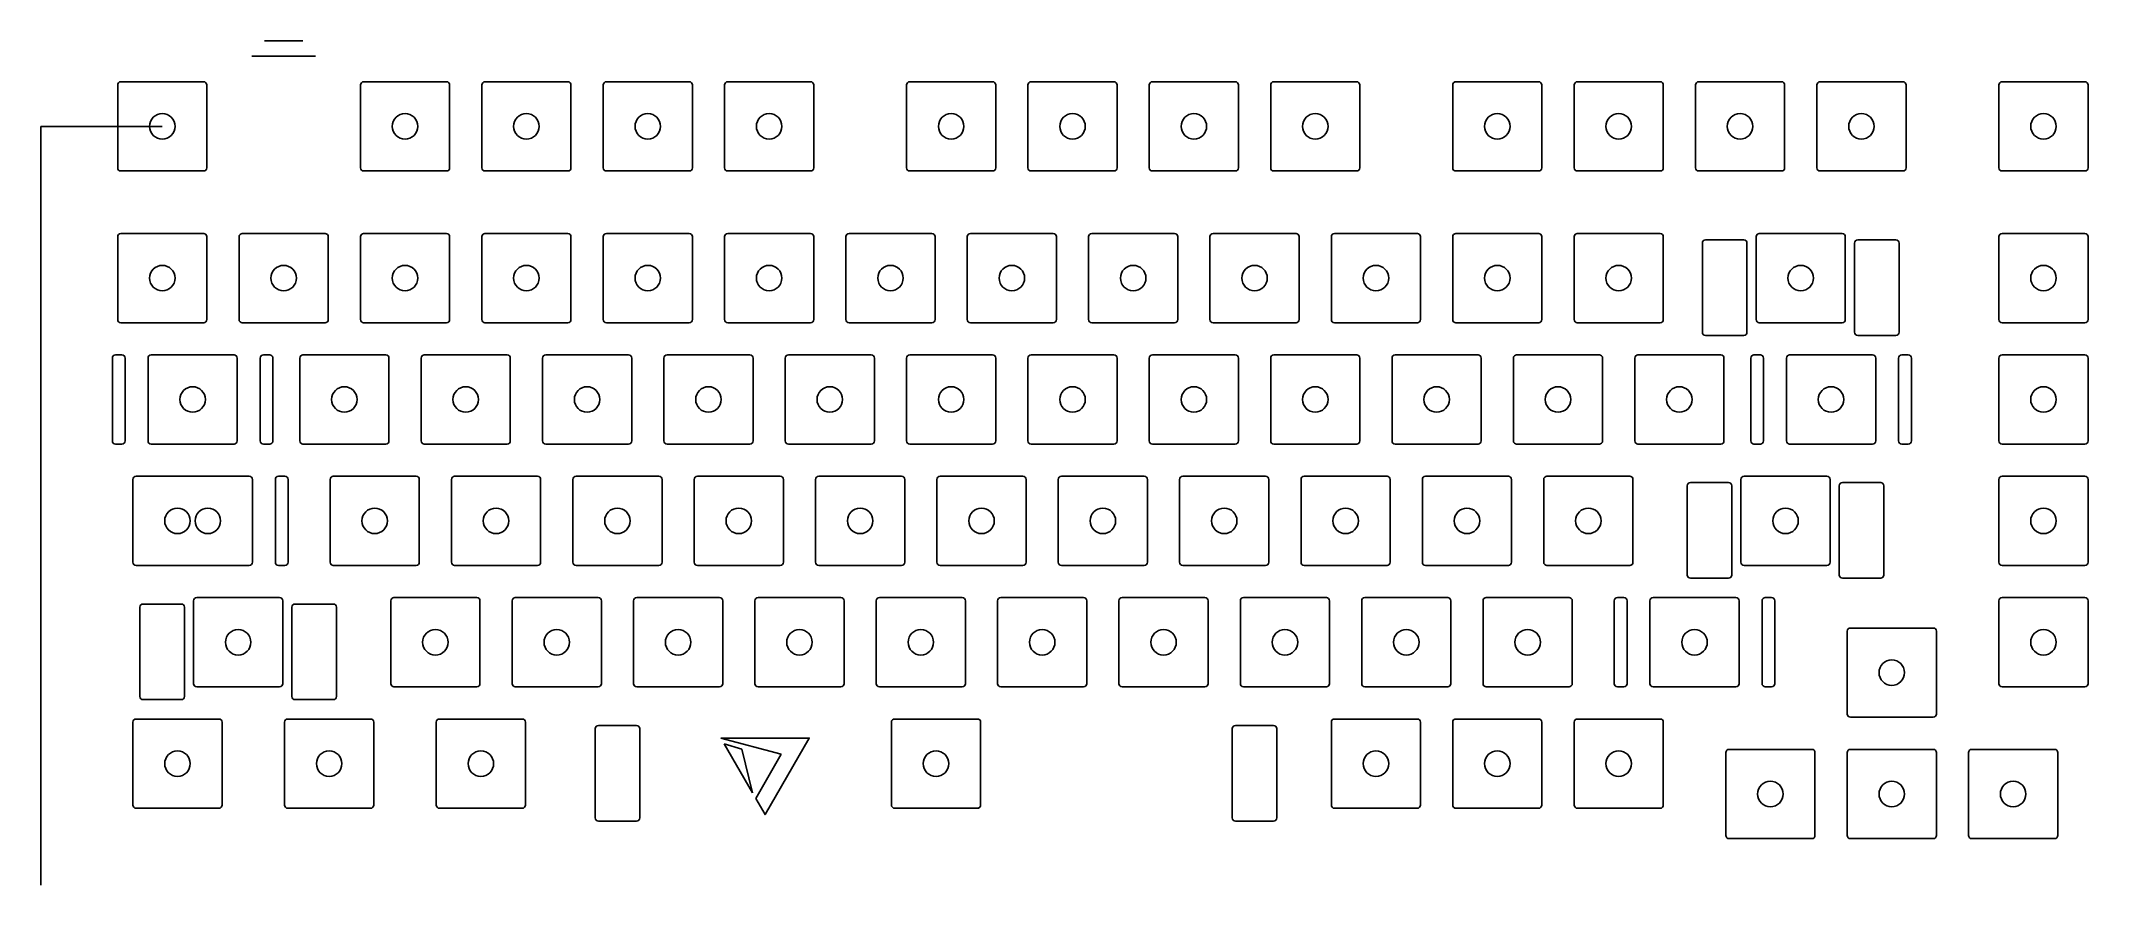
# Model space of a CAD drawing. Header units: millimetres. Extents: x 0 to 321, y 0 to 132.
import ezdxf

# ---------------------------------------------------------------- set-up
doc = ezdxf.new("R2010")
doc.units = ezdxf.units.MM

msp = doc.modelspace()

# ---------------------------------------------------------------- linework, layer by layer
for p, q in [((41.1, 132.4625), (35.1, 132.4625)), ((38.1, 132.4625), (41.1, 132.4625)), ((33.1, 130.0625), (43.1, 130.0625)), ((12.05, 125.5625), (12.05, 112.5625)), ((12.55, 126.0625), (25.55, 126.0625)), ((26.05, 125.5625), (26.05, 112.5625)), ((50.15, 125.5625), (50.15, 112.5625)), ((50.65, 126.0625), (63.65, 126.0625)), ((64.15, 125.5625), (64.15, 112.5625)), ((69.2, 125.5625), (69.2, 112.5625)), ((69.7, 126.0625), (82.7, 126.0625)), ((83.2, 125.5625), (83.2, 112.5625)), ((88.25, 125.5625), (88.25, 112.5625)), ((88.75, 126.0625), (101.75, 126.0625)), ((102.25, 125.5625), (102.25, 112.5625)), ((107.3, 125.5625), (107.3, 112.5625)), ((107.8, 126.0625), (120.8, 126.0625)), ((121.3, 125.5625), (121.3, 112.5625)), ((135.875, 125.5625), (135.875, 112.5625)), ((136.375, 126.0625), (149.375, 126.0625)), ((149.875, 125.5625), (149.875, 112.5625)), ((154.925, 125.5625), (154.925, 112.5625)), ((155.425, 126.0625), (168.425, 126.0625)), ((168.925, 125.5625), (168.925, 112.5625)), ((173.975, 125.5625), (173.975, 112.5625)), ((174.475, 126.0625), (187.475, 126.0625)), ((187.975, 125.5625), (187.975, 112.5625)), ((193.025, 125.5625), (193.025, 112.5625)), ((193.525, 126.0625), (206.525, 126.0625)), ((207.025, 125.5625), (207.025, 112.5625)), ((221.6, 125.5625), (221.6, 112.5625)), ((222.1, 126.0625), (235.1, 126.0625)), ((235.6, 125.5625), (235.6, 112.5625)), ((240.65, 125.5625), (240.65, 112.5625)), ((241.15, 126.0625), (254.15, 126.0625)), ((254.65, 125.5625), (254.65, 112.5625)), ((259.7, 125.5625), (259.7, 112.5625)), ((260.2, 126.0625), (273.2, 126.0625)), ((273.7, 125.5625), (273.7, 112.5625)), ((278.75, 125.5625), (278.75, 112.5625)), ((279.25, 126.0625), (292.25, 126.0625)), ((292.75, 125.5625), (292.75, 112.5625)), ((307.325, 125.5625), (307.325, 112.5625)), ((307.825, 126.0625), (320.825, 126.0625)), ((321.325, 125.5625), (321.325, 112.5625)), ((0, 0), (0, 119.0625)), ((0, 119.0625), (19.05, 119.0625)), ((12.55, 112.0625), (25.55, 112.0625)), ((50.65, 112.0625), (63.65, 112.0625)), ((69.7, 112.0625), (82.7, 112.0625)), ((88.75, 112.0625), (101.75, 112.0625)), ((107.8, 112.0625), (120.8, 112.0625)), ((136.375, 112.0625), (149.375, 112.0625)), ((155.425, 112.0625), (168.425, 112.0625)), ((174.475, 112.0625), (187.475, 112.0625)), ((193.525, 112.0625), (206.525, 112.0625)), ((222.1, 112.0625), (235.1, 112.0625)), ((241.15, 112.0625), (254.15, 112.0625)), ((260.2, 112.0625), (273.2, 112.0625)), ((279.25, 112.0625), (292.25, 112.0625)), ((307.825, 112.0625), (320.825, 112.0625)), ((12.05, 101.75), (12.05, 88.75)), ((12.55, 102.25), (25.55, 102.25)), ((26.05, 101.75), (26.05, 88.75)), ((31.1, 101.75), (31.1, 88.75)), ((31.6, 102.25), (44.6, 102.25)), ((45.1, 101.75), (45.1, 88.75)), ((50.15, 101.75), (50.15, 88.75)), ((50.65, 102.25), (63.65, 102.25)), ((64.15, 101.75), (64.15, 88.75)), ((69.2, 101.75), (69.2, 88.75)), ((69.7, 102.25), (82.7, 102.25)), ((83.2, 101.75), (83.2, 88.75)), ((88.25, 101.75), (88.25, 88.75)), ((88.75, 102.25), (101.75, 102.25)), ((102.25, 101.75), (102.25, 88.75)), ((107.3, 101.75), (107.3, 88.75)), ((107.8, 102.25), (120.8, 102.25)), ((121.3, 101.75), (121.3, 88.75)), ((126.35, 101.75), (126.35, 88.75)), ((126.85, 102.25), (139.85, 102.25)), ((140.35, 101.75), (140.35, 88.75)), ((145.4, 101.75), (145.4, 88.75)), ((145.9, 102.25), (158.9, 102.25)), ((159.4, 101.75), (159.4, 88.75)), ((164.45, 101.75), (164.45, 88.75)), ((164.95, 102.25), (177.95, 102.25)), ((178.45, 101.75), (178.45, 88.75)), ((183.5, 101.75), (183.5, 88.75)), ((184, 102.25), (197, 102.25)), ((197.5, 101.75), (197.5, 88.75)), ((202.55, 101.75), (202.55, 88.75)), ((203.05, 102.25), (216.05, 102.25)), ((216.55, 101.75), (216.55, 88.75)), ((221.6, 101.75), (221.6, 88.75)), ((222.1, 102.25), (235.1, 102.25)), ((235.6, 101.75), (235.6, 88.75)), ((240.65, 101.75), (240.65, 88.75)), ((241.15, 102.25), (254.15, 102.25)), ((254.65, 101.75), (254.65, 88.75)), ((260.787, 100.75), (260.787, 86.75)), ((261.287, 101.25), (267.287, 101.25)), ((267.787, 100.75), (267.787, 86.75)), ((269.225, 101.75), (269.225, 88.75)), ((269.725, 102.25), (282.725, 102.25)), ((283.225, 101.75), (283.225, 88.75)), ((284.663, 100.75), (284.663, 86.75)), ((285.163, 101.25), (291.163, 101.25)), ((291.663, 100.75), (291.663, 86.75)), ((307.325, 101.75), (307.325, 88.75)), ((307.825, 102.25), (320.825, 102.25)), ((321.325, 101.75), (321.325, 88.75)), ((12.55, 88.25), (25.55, 88.25)), ((31.6, 88.25), (44.6, 88.25)), ((50.65, 88.25), (63.65, 88.25)), ((69.7, 88.25), (82.7, 88.25)), ((88.75, 88.25), (101.75, 88.25)), ((107.8, 88.25), (120.8, 88.25)), ((126.85, 88.25), (139.85, 88.25)), ((145.9, 88.25), (158.9, 88.25)), ((164.95, 88.25), (177.95, 88.25)), ((184, 88.25), (197, 88.25)), ((203.05, 88.25), (216.05, 88.25)), ((222.1, 88.25), (235.1, 88.25)), ((241.15, 88.25), (254.15, 88.25)), ((269.725, 88.25), (282.725, 88.25)), ((307.825, 88.25), (320.825, 88.25)), ((261.287, 86.25), (267.287, 86.25)), ((285.163, 86.25), (291.163, 86.25)), ((11.2125, 82.7), (11.2125, 69.7)), ((11.7125, 83.2), (12.7125, 83.2)), ((13.2125, 82.7), (13.2125, 69.7)), ((16.8125, 82.7), (16.8125, 69.7)), ((17.3125, 83.2), (30.3125, 83.2)), ((30.8125, 82.7), (30.8125, 69.7)), ((34.4125, 82.7), (34.4125, 69.7)), ((34.9125, 83.2), (35.9125, 83.2)), ((36.4125, 82.7), (36.4125, 69.7)), ((40.625, 82.7), (40.625, 69.7)), ((41.125, 83.2), (54.125, 83.2)), ((54.625, 82.7), (54.625, 69.7)), ((59.675, 82.7), (59.675, 69.7)), ((60.175, 83.2), (73.175, 83.2)), ((73.675, 82.7), (73.675, 69.7)), ((78.725, 82.7), (78.725, 69.7)), ((79.225, 83.2), (92.225, 83.2)), ((92.725, 82.7), (92.725, 69.7)), ((97.775, 82.7), (97.775, 69.7)), ((98.275, 83.2), (111.275, 83.2)), ((111.775, 82.7), (111.775, 69.7)), ((116.825, 82.7), (116.825, 69.7)), ((117.325, 83.2), (130.325, 83.2)), ((130.825, 82.7), (130.825, 69.7)), ((135.875, 82.7), (135.875, 69.7)), ((136.375, 83.2), (149.375, 83.2)), ((149.875, 82.7), (149.875, 69.7)), ((154.925, 82.7), (154.925, 69.7)), ((155.425, 83.2), (168.425, 83.2)), ((168.925, 82.7), (168.925, 69.7)), ((173.975, 82.7), (173.975, 69.7)), ((174.475, 83.2), (187.475, 83.2)), ((187.975, 82.7), (187.975, 69.7)), ((193.025, 82.7), (193.025, 69.7)), ((193.525, 83.2), (206.525, 83.2)), ((207.025, 82.7), (207.025, 69.7)), ((212.075, 82.7), (212.075, 69.7)), ((212.575, 83.2), (225.575, 83.2)), ((226.075, 82.7), (226.075, 69.7)), ((231.125, 82.7), (231.125, 69.7)), ((231.625, 83.2), (244.625, 83.2)), ((245.125, 82.7), (245.125, 69.7)), ((250.175, 82.7), (250.175, 69.7)), ((250.675, 83.2), (263.675, 83.2)), ((264.175, 82.7), (264.175, 69.7)), ((268.3875, 82.7), (268.3875, 69.7)), ((268.8875, 83.2), (269.8875, 83.2)), ((270.3875, 82.7), (270.3875, 69.7)), ((273.9875, 82.7), (273.9875, 69.7)), ((274.4875, 83.2), (287.4875, 83.2)), ((287.9875, 82.7), (287.9875, 69.7)), ((291.5875, 82.7), (291.5875, 69.7)), ((292.0875, 83.2), (293.0875, 83.2)), ((293.5875, 82.7), (293.5875, 69.7)), ((307.325, 82.7), (307.325, 69.7)), ((307.825, 83.2), (320.825, 83.2)), ((321.325, 82.7), (321.325, 69.7)), ((11.7125, 69.2), (12.7125, 69.2)), ((17.3125, 69.2), (30.3125, 69.2)), ((34.9125, 69.2), (35.9125, 69.2)), ((41.125, 69.2), (54.125, 69.2)), ((60.175, 69.2), (73.175, 69.2)), ((79.225, 69.2), (92.225, 69.2)), ((98.275, 69.2), (111.275, 69.2)), ((117.325, 69.2), (130.325, 69.2)), ((136.375, 69.2), (149.375, 69.2)), ((155.425, 69.2), (168.425, 69.2)), ((174.475, 69.2), (187.475, 69.2)), ((193.525, 69.2), (206.525, 69.2)), ((212.575, 69.2), (225.575, 69.2)), ((231.625, 69.2), (244.625, 69.2)), ((250.675, 69.2), (263.675, 69.2)), ((268.8875, 69.2), (269.8875, 69.2)), ((274.4875, 69.2), (287.4875, 69.2)), ((292.0875, 69.2), (293.0875, 69.2)), ((307.825, 69.2), (320.825, 69.2)), ((14.43125, 63.65), (14.43125, 50.65)), ((14.93125, 64.15), (32.69375, 64.15)), ((33.19375, 63.65), (33.19375, 50.65)), ((36.79375, 63.65), (36.79375, 50.65)), ((37.29375, 64.15), (38.29375, 64.15)), ((38.79375, 63.65), (38.79375, 50.65)), ((45.3875, 63.65), (45.3875, 50.65)), ((45.8875, 64.15), (58.8875, 64.15)), ((59.3875, 63.65), (59.3875, 50.65)), ((64.4375, 63.65), (64.4375, 50.65)), ((64.9375, 64.15), (77.9375, 64.15)), ((78.4375, 63.65), (78.4375, 50.65)), ((83.4875, 63.65), (83.4875, 50.65)), ((83.9875, 64.15), (96.9875, 64.15)), ((97.4875, 63.65), (97.4875, 50.65)), ((102.5375, 63.65), (102.5375, 50.65)), ((103.0375, 64.15), (116.0375, 64.15)), ((116.5375, 63.65), (116.5375, 50.65)), ((121.5875, 63.65), (121.5875, 50.65)), ((122.0875, 64.15), (135.0875, 64.15)), ((135.5875, 63.65), (135.5875, 50.65)), ((140.6375, 63.65), (140.6375, 50.65)), ((141.1375, 64.15), (154.1375, 64.15)), ((154.6375, 63.65), (154.6375, 50.65)), ((159.6875, 63.65), (159.6875, 50.65)), ((160.1875, 64.15), (173.1875, 64.15)), ((173.6875, 63.65), (173.6875, 50.65)), ((178.7375, 63.65), (178.7375, 50.65)), ((179.2375, 64.15), (192.2375, 64.15)), ((192.7375, 63.65), (192.7375, 50.65)), ((197.7875, 63.65), (197.7875, 50.65)), ((198.2875, 64.15), (211.2875, 64.15)), ((211.7875, 63.65), (211.7875, 50.65)), ((216.8375, 63.65), (216.8375, 50.65)), ((217.3375, 64.15), (230.3375, 64.15)), ((230.8375, 63.65), (230.8375, 50.65)), ((235.8875, 63.65), (235.8875, 50.65)), ((236.3875, 64.15), (249.3875, 64.15)), ((249.8875, 63.65), (249.8875, 50.65)), ((258.40575, 62.65), (258.40575, 48.65)), ((258.90575, 63.15), (264.90575, 63.15)), ((265.40575, 62.65), (265.40575, 48.65)), ((266.84375, 63.65), (266.84375, 50.65)), ((267.34375, 64.15), (280.34375, 64.15)), ((280.84375, 63.65), (280.84375, 50.65)), ((282.28175, 62.65), (282.28175, 48.65)), ((282.78175, 63.15), (288.78175, 63.15)), ((289.28175, 62.65), (289.28175, 48.65)), ((307.325, 63.65), (307.325, 50.65)), ((307.825, 64.15), (320.825, 64.15)), ((321.325, 63.65), (321.325, 50.65)), ((32.69375, 50.15), (14.93125, 50.15)), ((37.29375, 50.15), (38.29375, 50.15)), ((45.8875, 50.15), (58.8875, 50.15)), ((64.9375, 50.15), (77.9375, 50.15)), ((83.9875, 50.15), (96.9875, 50.15)), ((103.0375, 50.15), (116.0375, 50.15)), ((122.0875, 50.15), (135.0875, 50.15)), ((141.1375, 50.15), (154.1375, 50.15)), ((160.1875, 50.15), (173.1875, 50.15)), ((179.2375, 50.15), (192.2375, 50.15)), ((198.2875, 50.15), (211.2875, 50.15)), ((217.3375, 50.15), (230.3375, 50.15)), ((236.3875, 50.15), (249.3875, 50.15)), ((267.34375, 50.15), (280.34375, 50.15)), ((307.825, 50.15), (320.825, 50.15)), ((24.45625, 45.1), (37.45625, 45.1)), ((55.4125, 45.1), (68.4125, 45.1)), ((74.4625, 45.1), (87.4625, 45.1)), ((93.5125, 45.1), (106.5125, 45.1)), ((112.5625, 45.1), (125.5625, 45.1)), ((131.6125, 45.1), (144.6125, 45.1)), ((150.6625, 45.1), (163.6625, 45.1)), ((169.7125, 45.1), (182.7125, 45.1)), ((188.7625, 45.1), (201.7625, 45.1)), ((207.8125, 45.1), (220.8125, 45.1)), ((226.8625, 45.1), (239.8625, 45.1)), ((247.45625, 45.1), (248.45625, 45.1)), ((253.05625, 45.1), (266.05625, 45.1)), ((258.90575, 48.15), (264.90575, 48.15)), ((270.65625, 45.1), (271.65625, 45.1)), ((282.78175, 48.15), (288.78175, 48.15)), ((307.825, 45.1), (320.825, 45.1)), ((15.51825, 43.6), (15.51825, 29.6)), ((16.01825, 44.1), (22.01825, 44.1)), ((22.51825, 43.6), (22.51825, 29.6)), ((23.95625, 44.6), (23.95625, 31.6)), ((37.95625, 44.6), (37.95625, 31.6)), ((39.39425, 43.6), (39.39425, 29.6)), ((39.89425, 44.1), (45.89425, 44.1)), ((46.39425, 43.6), (46.39425, 29.6)), ((54.9125, 44.6), (54.9125, 31.6)), ((68.9125, 44.6), (68.9125, 31.6)), ((73.9625, 44.6), (73.9625, 31.6)), ((87.9625, 44.6), (87.9625, 31.6)), ((93.0125, 44.6), (93.0125, 31.6)), ((107.0125, 44.6), (107.0125, 31.6)), ((112.0625, 44.6), (112.0625, 31.6)), ((126.0625, 44.6), (126.0625, 31.6)), ((131.1125, 44.6), (131.1125, 31.6)), ((145.1125, 44.6), (145.1125, 31.6)), ((150.1625, 44.6), (150.1625, 31.6)), ((164.1625, 44.6), (164.1625, 31.6)), ((169.2125, 44.6), (169.2125, 31.6)), ((183.2125, 44.6), (183.2125, 31.6)), ((188.2625, 44.6), (188.2625, 31.6)), ((202.2625, 44.6), (202.2625, 31.6)), ((207.3125, 44.6), (207.3125, 31.6)), ((221.3125, 44.6), (221.3125, 31.6)), ((226.3625, 44.6), (226.3625, 31.6)), ((240.3625, 44.6), (240.3625, 31.6)), ((246.95625, 44.6), (246.95625, 31.6)), ((248.95625, 44.6), (248.95625, 31.6)), ((252.55625, 44.6), (252.55625, 31.6)), ((266.55625, 44.6), (266.55625, 31.6)), ((270.15625, 44.6), (270.15625, 31.6)), ((272.15625, 44.6), (272.15625, 31.6)), ((307.325, 44.6), (307.325, 31.6)), ((321.325, 44.6), (321.325, 31.6)), ((283.5125, 39.8375), (283.5125, 26.8375)), ((284.0125, 40.3375), (297.0125, 40.3375)), ((297.5125, 39.8375), (297.5125, 26.8375)), ((16.01825, 29.1), (22.01825, 29.1)), ((24.45625, 31.1), (37.45625, 31.1)), ((39.89425, 29.1), (45.89425, 29.1)), ((55.4125, 31.1), (68.4125, 31.1)), ((74.4625, 31.1), (87.4625, 31.1)), ((93.5125, 31.1), (106.5125, 31.1)), ((112.5625, 31.1), (125.5625, 31.1)), ((131.6125, 31.1), (144.6125, 31.1)), ((150.6625, 31.1), (163.6625, 31.1)), ((169.7125, 31.1), (182.7125, 31.1)), ((188.7625, 31.1), (201.7625, 31.1)), ((207.8125, 31.1), (220.8125, 31.1)), ((226.8625, 31.1), (239.8625, 31.1)), ((247.45625, 31.1), (248.45625, 31.1)), ((253.05625, 31.1), (266.05625, 31.1)), ((270.65625, 31.1), (271.65625, 31.1)), ((307.825, 31.1), (320.825, 31.1)), ((14.93125, 26.05), (27.93125, 26.05)), ((38.74375, 26.05), (51.74375, 26.05)), ((62.55625, 26.05), (75.55625, 26.05)), ((133.99375, 26.05), (146.99375, 26.05)), ((203.05, 26.05), (216.05, 26.05)), ((222.1, 26.05), (235.1, 26.05)), ((241.15, 26.05), (254.15, 26.05)), ((284.0125, 26.3375), (297.0125, 26.3375)), ((14.43125, 25.55), (14.43125, 12.55)), ((28.43125, 25.55), (28.43125, 12.55)), ((38.24375, 25.55), (38.24375, 12.55)), ((52.24375, 25.55), (52.24375, 12.55)), ((62.05625, 25.55), (62.05625, 12.55)), ((76.05625, 25.55), (76.05625, 12.55)), ((86.99375, 24.55), (86.99375, 10.55)), ((87.49375, 25.05), (93.49375, 25.05)), ((93.99375, 24.55), (93.99375, 10.55)), ((106.73261, 23.05), (116.19671, 20.5141)), ((133.49375, 25.55), (133.49375, 12.55)), ((147.49375, 25.55), (147.49375, 12.55)), ((186.99375, 24.55), (186.99375, 10.55)), ((187.49375, 25.05), (193.49375, 25.05)), ((193.99375, 24.55), (193.99375, 10.55)), ((202.55, 25.55), (202.55, 12.55)), ((216.55, 25.55), (216.55, 12.55)), ((221.6, 25.55), (221.6, 12.55)), ((235.6, 25.55), (235.6, 12.55)), ((240.65, 25.55), (240.65, 12.55)), ((254.65, 25.55), (254.65, 12.55)), ((107.23261, 22.18397), (110.03762, 21.34358)), ((110.03762, 21.34358), (111.69671, 14.45192)), ((116.19671, 20.5141), (112.19671, 13.5859)), ((264.4625, 20.7875), (264.4625, 7.7875)), ((264.9625, 21.2875), (277.9625, 21.2875)), ((278.4625, 20.7875), (278.4625, 7.7875)), ((283.5125, 20.7875), (283.5125, 7.7875)), ((284.0125, 21.2875), (297.0125, 21.2875)), ((297.5125, 20.7875), (297.5125, 7.7875)), ((302.5625, 20.7875), (302.5625, 7.7875)), ((303.0625, 21.2875), (316.0625, 21.2875)), ((316.5625, 20.7875), (316.5625, 7.7875)), ((14.93125, 12.05), (27.93125, 12.05)), ((38.74375, 12.05), (51.74375, 12.05)), ((62.55625, 12.05), (75.55625, 12.05)), ((87.49375, 10.05), (93.49375, 10.05)), ((133.99375, 12.05), (146.99375, 12.05)), ((187.49375, 10.05), (193.49375, 10.05)), ((203.05, 12.05), (216.05, 12.05)), ((222.1, 12.05), (235.1, 12.05)), ((241.15, 12.05), (254.15, 12.05)), ((264.9625, 7.2875), (277.9625, 7.2875)), ((284.0125, 7.2875), (297.0125, 7.2875)), ((303.0625, 7.2875), (316.0625, 7.2875))]:
    msp.add_line(p, q)
for points in [[(112.19671, 13.5859), (113.66081, 11.05), (120.58901, 23.05), (106.73261, 23.05)], [(107.23261, 22.18397), (111.69671, 14.45192)]]:
    msp.add_lwpolyline(points)
for centre in [(19.05, 119.0625), (57.15, 119.0625), (76.2, 119.0625), (95.25, 119.0625), (114.3, 119.0625), (142.875, 119.0625), (161.925, 119.0625), (180.975, 119.0625), (200.025, 119.0625), (228.6, 119.0625), (247.65, 119.0625), (266.7, 119.0625), (285.75, 119.0625), (314.325, 119.0625), (19.05, 95.25), (38.1, 95.25), (57.15, 95.25), (76.2, 95.25), (95.25, 95.25), (114.3, 95.25), (133.35, 95.25), (152.4, 95.25), (171.45, 95.25), (190.5, 95.25), (209.55, 95.25), (228.6, 95.25), (247.65, 95.25), (276.225, 95.25), (314.325, 95.25), (23.8125, 76.2), (47.625, 76.2), (66.675, 76.2), (85.725, 76.2), (104.775, 76.2), (123.825, 76.2), (142.875, 76.2), (161.925, 76.2), (180.975, 76.2), (200.025, 76.2), (219.075, 76.2), (238.125, 76.2), (257.175, 76.2), (280.9875, 76.2), (314.325, 76.2), (21.43125, 57.15), (26.19375, 57.15), (52.3875, 57.15), (71.4375, 57.15), (90.4875, 57.15), (109.5375, 57.15), (128.5875, 57.15), (147.6375, 57.15), (166.6875, 57.15), (185.7375, 57.15), (204.7875, 57.15), (223.8375, 57.15), (242.8875, 57.15), (273.84375, 57.15), (314.325, 57.15), (30.95625, 38.1), (61.9125, 38.1), (80.9625, 38.1), (100.0125, 38.1), (119.0625, 38.1), (138.1125, 38.1), (157.1625, 38.1), (176.2125, 38.1), (195.2625, 38.1), (214.3125, 38.1), (233.3625, 38.1), (259.55625, 38.1), (314.325, 38.1), (290.5125, 33.3375), (21.43125, 19.05), (45.24375, 19.05), (69.05625, 19.05), (140.49375, 19.05), (209.55, 19.05), (228.6, 19.05), (247.65, 19.05), (271.4625, 14.2875), (290.5125, 14.2875), (309.5625, 14.2875)]:
    msp.add_circle(centre, 2)
for centre, start, end in [((12.55, 125.5625), 90, 180), ((25.55, 125.5625), 0, 90), ((50.65, 125.5625), 90, 180), ((63.65, 125.5625), 0, 90), ((69.7, 125.5625), 90, 180), ((82.7, 125.5625), 0, 90), ((88.75, 125.5625), 90, 180), ((101.75, 125.5625), 0, 90), ((107.8, 125.5625), 90, 180), ((120.8, 125.5625), 0, 90), ((136.375, 125.5625), 90, 180), ((149.375, 125.5625), 0, 90), ((155.425, 125.5625), 90, 180), ((168.425, 125.5625), 0, 90), ((174.475, 125.5625), 90, 180), ((187.475, 125.5625), 0, 90), ((193.525, 125.5625), 90, 180), ((206.525, 125.5625), 0, 90), ((222.1, 125.5625), 90, 180), ((235.1, 125.5625), 0, 90), ((241.15, 125.5625), 90, 180), ((254.15, 125.5625), 0, 90), ((260.2, 125.5625), 90, 180), ((273.2, 125.5625), 0, 90), ((279.25, 125.5625), 90, 180), ((292.25, 125.5625), 0, 90), ((307.825, 125.5625), 90, 180), ((320.825, 125.5625), 0, 90), ((12.55, 112.5625), 180, 270), ((25.55, 112.5625), 270, 0), ((50.65, 112.5625), 180, 270), ((63.65, 112.5625), 270, 0), ((69.7, 112.5625), 180, 270), ((82.7, 112.5625), 270, 0), ((88.75, 112.5625), 180, 270), ((101.75, 112.5625), 270, 0), ((107.8, 112.5625), 180, 270), ((120.8, 112.5625), 270, 0), ((136.375, 112.5625), 180, 270), ((149.375, 112.5625), 270, 0), ((155.425, 112.5625), 180, 270), ((168.425, 112.5625), 270, 0), ((174.475, 112.5625), 180, 270), ((187.475, 112.5625), 270, 0), ((193.525, 112.5625), 180, 270), ((206.525, 112.5625), 270, 0), ((222.1, 112.5625), 180, 270), ((235.1, 112.5625), 270, 0), ((241.15, 112.5625), 180, 270), ((254.15, 112.5625), 270, 0), ((260.2, 112.5625), 180, 270), ((273.2, 112.5625), 270, 0), ((279.25, 112.5625), 180, 270), ((292.25, 112.5625), 270, 0), ((307.825, 112.5625), 180, 270), ((320.825, 112.5625), 270, 0), ((12.55, 101.75), 90, 180), ((25.55, 101.75), 0, 90), ((31.6, 101.75), 90, 180), ((44.6, 101.75), 0, 90), ((50.65, 101.75), 90, 180), ((63.65, 101.75), 0, 90), ((69.7, 101.75), 90, 180), ((82.7, 101.75), 0, 90), ((88.75, 101.75), 90, 180), ((101.75, 101.75), 0, 90), ((107.8, 101.75), 90, 180), ((120.8, 101.75), 0, 90), ((126.85, 101.75), 90, 180), ((139.85, 101.75), 0, 90), ((145.9, 101.75), 90, 180), ((158.9, 101.75), 0, 90), ((164.95, 101.75), 90, 180), ((177.95, 101.75), 0, 90), ((184, 101.75), 90, 180), ((197, 101.75), 0, 90), ((203.05, 101.75), 90, 180), ((216.05, 101.75), 0, 90), ((222.1, 101.75), 90, 180), ((235.1, 101.75), 0, 90), ((241.15, 101.75), 90, 180), ((254.15, 101.75), 0, 90), ((261.287, 100.75), 90, 180), ((267.287, 100.75), 0, 90), ((269.725, 101.75), 90, 180), ((282.725, 101.75), 0, 90), ((285.163, 100.75), 90, 180), ((291.163, 100.75), 0, 90), ((307.825, 101.75), 90, 180), ((320.825, 101.75), 0, 90), ((12.55, 88.75), 180, 270), ((25.55, 88.75), 270, 0), ((31.6, 88.75), 180, 270), ((44.6, 88.75), 270, 0), ((50.65, 88.75), 180, 270), ((63.65, 88.75), 270, 0), ((69.7, 88.75), 180, 270), ((82.7, 88.75), 270, 0), ((88.75, 88.75), 180, 270), ((101.75, 88.75), 270, 0), ((107.8, 88.75), 180, 270), ((120.8, 88.75), 270, 0), ((126.85, 88.75), 180, 270), ((139.85, 88.75), 270, 0), ((145.9, 88.75), 180, 270), ((158.9, 88.75), 270, 0), ((164.95, 88.75), 180, 270), ((177.95, 88.75), 270, 0), ((184, 88.75), 180, 270), ((197, 88.75), 270, 0), ((203.05, 88.75), 180, 270), ((216.05, 88.75), 270, 0), ((222.1, 88.75), 180, 270), ((235.1, 88.75), 270, 0), ((241.15, 88.75), 180, 270), ((254.15, 88.75), 270, 0), ((269.725, 88.75), 180, 270), ((282.725, 88.75), 270, 0), ((307.825, 88.75), 180, 270), ((320.825, 88.75), 270, 0), ((261.287, 86.75), 180, 270), ((267.287, 86.75), 270, 0), ((285.163, 86.75), 180, 270), ((291.163, 86.75), 270, 0), ((11.7125, 82.7), 90, 180), ((12.7125, 82.7), 0, 90), ((17.3125, 82.7), 90, 180), ((30.3125, 82.7), 0, 90), ((34.9125, 82.7), 90, 180), ((35.9125, 82.7), 0, 90), ((41.125, 82.7), 90, 180), ((54.125, 82.7), 0, 90), ((60.175, 82.7), 90, 180), ((73.175, 82.7), 0, 90), ((79.225, 82.7), 90, 180), ((92.225, 82.7), 0, 90), ((98.275, 82.7), 90, 180), ((111.275, 82.7), 0, 90), ((117.325, 82.7), 90, 180), ((130.325, 82.7), 0, 90), ((136.375, 82.7), 90, 180), ((149.375, 82.7), 0, 90), ((155.425, 82.7), 90, 180), ((168.425, 82.7), 0, 90), ((174.475, 82.7), 90, 180), ((187.475, 82.7), 0, 90), ((193.525, 82.7), 90, 180), ((206.525, 82.7), 0, 90), ((212.575, 82.7), 90, 180), ((225.575, 82.7), 0, 90), ((231.625, 82.7), 90, 180), ((244.625, 82.7), 0, 90), ((250.675, 82.7), 90, 180), ((263.675, 82.7), 0, 90), ((268.8875, 82.7), 90, 180), ((269.8875, 82.7), 0, 90), ((274.4875, 82.7), 90, 180), ((287.4875, 82.7), 0, 90), ((292.0875, 82.7), 90, 180), ((293.0875, 82.7), 0, 90), ((307.825, 82.7), 90, 180), ((320.825, 82.7), 0, 90), ((11.7125, 69.7), 180, 270), ((12.7125, 69.7), 270, 0), ((17.3125, 69.7), 180, 270), ((30.3125, 69.7), 270, 0), ((34.9125, 69.7), 180, 270), ((35.9125, 69.7), 270, 0), ((41.125, 69.7), 180, 270), ((54.125, 69.7), 270, 0), ((60.175, 69.7), 180, 270), ((73.175, 69.7), 270, 0), ((79.225, 69.7), 180, 270), ((92.225, 69.7), 270, 0), ((98.275, 69.7), 180, 270), ((111.275, 69.7), 270, 0), ((117.325, 69.7), 180, 270), ((130.325, 69.7), 270, 0), ((136.375, 69.7), 180, 270), ((149.375, 69.7), 270, 0), ((155.425, 69.7), 180, 270), ((168.425, 69.7), 270, 0), ((174.475, 69.7), 180, 270), ((187.475, 69.7), 270, 0), ((193.525, 69.7), 180, 270), ((206.525, 69.7), 270, 0), ((212.575, 69.7), 180, 270), ((225.575, 69.7), 270, 0), ((231.625, 69.7), 180, 270), ((244.625, 69.7), 270, 0), ((250.675, 69.7), 180, 270), ((263.675, 69.7), 270, 0), ((268.8875, 69.7), 180, 270), ((269.8875, 69.7), 270, 0), ((274.4875, 69.7), 180, 270), ((287.4875, 69.7), 270, 0), ((292.0875, 69.7), 180, 270), ((293.0875, 69.7), 270, 0), ((307.825, 69.7), 180, 270), ((320.825, 69.7), 270, 0), ((14.93125, 63.65), 90, 180), ((32.69375, 63.65), 0, 90), ((37.29375, 63.65), 90, 180), ((38.29375, 63.65), 0, 90), ((45.8875, 63.65), 90, 180), ((58.8875, 63.65), 0, 90), ((64.9375, 63.65), 90, 180), ((77.9375, 63.65), 0, 90), ((83.9875, 63.65), 90, 180), ((96.9875, 63.65), 0, 90), ((103.0375, 63.65), 90, 180), ((116.0375, 63.65), 0, 90), ((122.0875, 63.65), 90, 180), ((135.0875, 63.65), 0, 90), ((141.1375, 63.65), 90, 180), ((154.1375, 63.65), 0, 90), ((160.1875, 63.65), 90, 180), ((173.1875, 63.65), 0, 90), ((179.2375, 63.65), 90, 180), ((192.2375, 63.65), 0, 90), ((198.2875, 63.65), 90, 180), ((211.2875, 63.65), 0, 90), ((217.3375, 63.65), 90, 180), ((230.3375, 63.65), 0, 90), ((236.3875, 63.65), 90, 180), ((249.3875, 63.65), 0, 90), ((258.90575, 62.65), 90, 180), ((264.90575, 62.65), 0, 90), ((267.34375, 63.65), 90, 180), ((280.34375, 63.65), 0, 90), ((282.78175, 62.65), 90, 180), ((288.78175, 62.65), 0, 90), ((307.825, 63.65), 90, 180), ((320.825, 63.65), 0, 90), ((14.93125, 50.65), 180, 270), ((32.69375, 50.65), 270, 0), ((37.29375, 50.65), 180, 270), ((38.29375, 50.65), 270, 0), ((45.8875, 50.65), 180, 270), ((58.8875, 50.65), 270, 0), ((64.9375, 50.65), 180, 270), ((77.9375, 50.65), 270, 0), ((83.9875, 50.65), 180, 270), ((96.9875, 50.65), 270, 0), ((103.0375, 50.65), 180, 270), ((116.0375, 50.65), 270, 0), ((122.0875, 50.65), 180, 270), ((135.0875, 50.65), 270, 0), ((141.1375, 50.65), 180, 270), ((154.1375, 50.65), 270, 0), ((160.1875, 50.65), 180, 270), ((173.1875, 50.65), 270, 0), ((179.2375, 50.65), 180, 270), ((192.2375, 50.65), 270, 0), ((198.2875, 50.65), 180, 270), ((211.2875, 50.65), 270, 0), ((217.3375, 50.65), 180, 270), ((230.3375, 50.65), 270, 0), ((236.3875, 50.65), 180, 270), ((249.3875, 50.65), 270, 0), ((258.90575, 48.65), 180, 270), ((264.90575, 48.65), 270, 0), ((267.34375, 50.65), 180, 270), ((280.34375, 50.65), 270, 0), ((282.78175, 48.65), 180, 270), ((288.78175, 48.65), 270, 0), ((307.825, 50.65), 180, 270), ((320.825, 50.65), 270, 0), ((24.45625, 44.6), 90, 180), ((37.45625, 44.6), 0, 90), ((55.4125, 44.6), 90, 180), ((68.4125, 44.6), 0, 90), ((74.4625, 44.6), 90, 180), ((87.4625, 44.6), 0, 90), ((93.5125, 44.6), 90, 180), ((106.5125, 44.6), 0, 90), ((112.5625, 44.6), 90, 180), ((125.5625, 44.6), 0, 90), ((131.6125, 44.6), 90, 180), ((144.6125, 44.6), 0, 90), ((150.6625, 44.6), 90, 180), ((163.6625, 44.6), 0, 90), ((169.7125, 44.6), 90, 180), ((182.7125, 44.6), 0, 90), ((188.7625, 44.6), 90, 180), ((201.7625, 44.6), 0, 90), ((207.8125, 44.6), 90, 180), ((220.8125, 44.6), 0, 90), ((226.8625, 44.6), 90, 180), ((239.8625, 44.6), 0, 90), ((247.45625, 44.6), 90, 180), ((248.45625, 44.6), 0, 90), ((253.05625, 44.6), 90, 180), ((266.05625, 44.6), 0, 90), ((270.65625, 44.6), 90, 180), ((271.65625, 44.6), 0, 90), ((307.825, 44.6), 90, 180), ((320.825, 44.6), 0, 90), ((16.01825, 43.6), 90, 180), ((22.01825, 43.6), 0, 90), ((39.89425, 43.6), 90, 180), ((45.89425, 43.6), 0, 90), ((284.0125, 39.8375), 90, 180), ((297.0125, 39.8375), 0, 90), ((16.01825, 29.6), 180, 270), ((22.01825, 29.6), 270, 0), ((24.45625, 31.6), 180, 270), ((37.45625, 31.6), 270, 0), ((39.89425, 29.6), 180, 270), ((45.89425, 29.6), 270, 0), ((55.4125, 31.6), 180, 270), ((68.4125, 31.6), 270, 0), ((74.4625, 31.6), 180, 270), ((87.4625, 31.6), 270, 0), ((93.5125, 31.6), 180, 270), ((106.5125, 31.6), 270, 0), ((112.5625, 31.6), 180, 270), ((125.5625, 31.6), 270, 0), ((131.6125, 31.6), 180, 270), ((144.6125, 31.6), 270, 0), ((150.6625, 31.6), 180, 270), ((163.6625, 31.6), 270, 0), ((169.7125, 31.6), 180, 270), ((182.7125, 31.6), 270, 0), ((188.7625, 31.6), 180, 270), ((201.7625, 31.6), 270, 0), ((207.8125, 31.6), 180, 270), ((220.8125, 31.6), 270, 0), ((226.8625, 31.6), 180, 270), ((239.8625, 31.6), 270, 0), ((247.45625, 31.6), 180, 270), ((248.45625, 31.6), 270, 0), ((253.05625, 31.6), 180, 270), ((266.05625, 31.6), 270, 0), ((270.65625, 31.6), 180, 270), ((271.65625, 31.6), 270, 0), ((307.825, 31.6), 180, 270), ((320.825, 31.6), 270, 0), ((14.93125, 25.55), 90, 180), ((27.93125, 25.55), 0, 90), ((38.74375, 25.55), 90, 180), ((51.74375, 25.55), 0, 90), ((62.55625, 25.55), 90, 180), ((75.55625, 25.55), 0, 90), ((133.99375, 25.55), 90, 180), ((146.99375, 25.55), 0, 90), ((203.05, 25.55), 90, 180), ((216.05, 25.55), 0, 90), ((222.1, 25.55), 90, 180), ((235.1, 25.55), 0, 90), ((241.15, 25.55), 90, 180), ((254.15, 25.55), 0, 90), ((284.0125, 26.8375), 180, 270), ((297.0125, 26.8375), 270, 0), ((87.49375, 24.55), 90, 180), ((93.49375, 24.55), 0, 90), ((187.49375, 24.55), 90, 180), ((193.49375, 24.55), 0, 90), ((264.9625, 20.7875), 90, 180), ((277.9625, 20.7875), 0, 90), ((284.0125, 20.7875), 90, 180), ((297.0125, 20.7875), 0, 90), ((303.0625, 20.7875), 90, 180), ((316.0625, 20.7875), 0, 90), ((14.93125, 12.55), 180, 270), ((27.93125, 12.55), 270, 0), ((38.74375, 12.55), 180, 270), ((51.74375, 12.55), 270, 0), ((62.55625, 12.55), 180, 270), ((75.55625, 12.55), 270, 0), ((87.49375, 10.55), 180, 270), ((93.49375, 10.55), 270, 0), ((133.99375, 12.55), 180, 270), ((146.99375, 12.55), 270, 0), ((187.49375, 10.55), 180, 270), ((193.49375, 10.55), 270, 0), ((203.05, 12.55), 180, 270), ((216.05, 12.55), 270, 0), ((222.1, 12.55), 180, 270), ((235.1, 12.55), 270, 0), ((241.15, 12.55), 180, 270), ((254.15, 12.55), 270, 0), ((264.9625, 7.7875), 180, 270), ((277.9625, 7.7875), 270, 0), ((284.0125, 7.7875), 180, 270), ((297.0125, 7.7875), 270, 0), ((303.0625, 7.7875), 180, 270), ((316.0625, 7.7875), 270, 0)]:
    msp.add_arc(centre, 0.5, start, end)

doc.saveas('drawing.dxf')
